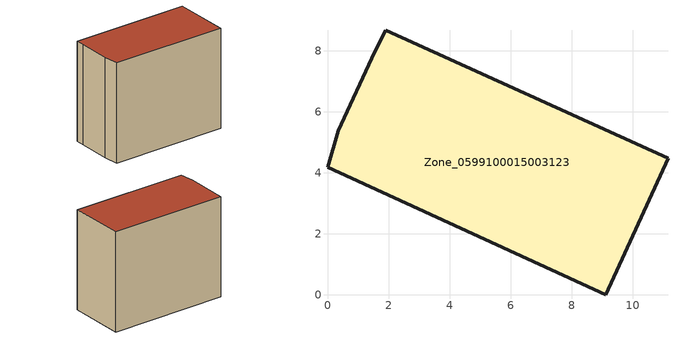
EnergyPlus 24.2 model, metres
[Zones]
Zone_0599100015003123
 floor ground (C_G): 0.36,5.37 1.55,7.97 1.9,8.68 11.16,4.47 9.12,0 0,4.18 z0.95
 wall outside (C_F): 1.55,7.97 0.36,5.37 0,4.18 9.12,0 11.16,4.47 1.9,8.68 1.55,7.97 z0.95:9.53
 roof outside (C_R): 9.12,0 11.16,4.47 1.9,8.68 1.55,7.97 0.36,5.37 0,4.18 z9.53
[BUILDING]
Pand.0599100015003123: North Axis=0; Terrain=City; Loads Convergence Tolerance Value=0.04; Temperature Convergence Tolerance Value=0.4; Solar Distribution=FullExterior; Maximum Number of Warmup Days=25; Minimum Number of Warmup Days=1
[Site:Location]
Rotterdam.The.Hague.AP_ZH_NLD Design_Conditions: Latitude=51.96; Longitude=4.45; Time Zone=1; Elevation=-4.5
[SITE:GROUNDTEMPERATURE:BUILDINGSURFACE]
18, 18, 18, 18, 18, 18, 18, 18, 18, 18, 18, 18
[MATERIAL] Thermal Absorptance=0.9; Solar Absorptance=0.7; Visible Absorptance=0.7
Name | Roughness | Thickness | Conductivity | Density | Specific Heat
G.TI.1965-1974 | MediumSmooth | 0.15 | 0.882353 | 540 | 1210
F.TI.1965-1974 | Rough | 0.3 | 0.697674 | 1920 | 840
R.TI.1965-1974 | MediumRough | 0.2 | 0.232558 | 1500 | 1000
[CONSTRUCTION]
C_G: G.TI.1965-1974
C_F: F.TI.1965-1974
C_R: R.TI.1965-1974
[ZONE]
Zone_0599100015003123: Type=1; Multiplier=1; Ceiling Height=Autocalculate; Volume=Autocalculate; Floor Area=autocalculate; Part of Total Floor Area=Yes
[ZONEINFILTRATION:DESIGNFLOWRATE]
Infil_Zone_0599100015003123: Zone or ZoneList or Space or SpaceList=Zone_0599100015003123; Schedule=AlwaysOn; Design Flow Rate Calculation Method=Flow/Area; Flow Rate per Floor Area=0.003; Constant Term Coefficient=1; Temperature Term Coefficient=0; Velocity Term Coefficient=0; Velocity Squared Term Coefficient=0
[HVACTEMPLATE:ZONE:IDEALLOADSAIRSYSTEM]
Zone_0599100015003123: Maximum Heating Supply Air Temperature=50; Minimum Cooling Supply Air Temperature=13; Maximum Heating Supply Air Humidity Ratio=0.0156; Minimum Cooling Supply Air Humidity Ratio=0.0077; Heating Limit=NoLimit; Cooling Limit=NoLimit; Dehumidification Control Type=ConstantSensibleHeatRatio; Cooling Sensible Heat Ratio=0.7; Dehumidification Setpoint=60; Humidification Control Type=None; Humidification Setpoint=30; Outdoor Air Method=None; Outdoor Air Flow Rate per Person=0.00944; Outdoor Air Flow Rate per Zone Floor Area=0; Outdoor Air Flow Rate per Zone=0; Demand Controlled Ventilation Type=None; Outdoor Air Economizer Type=NoEconomizer; Heat Recovery Type=None; Sensible Heat Recovery Effectiveness=0.7; Latent Heat Recovery Effectiveness=0.65
[ZONECONTROL:THERMOSTAT]
ThermostatControl_Zone_0599100015003123: Zone or ZoneList=Zone_0599100015003123; Control Type Schedule=DualSetpointControlType; Control 1=Thermostat_Zone_0599100015003123; Temperature Difference Between Cutout And Setpoint=0
[THERMOSTATSETPOINT:DUALSETPOINT]
Thermostat_Zone_0599100015003123: Heating Setpoint Temperature Schedule=HeatingSetpoint_Zone_0599100015003123; Cooling Setpoint Temperature Schedule=CoolingSetpoint_Zone_0599100015003123
[SCHEDULE:COMPACT]
HeatingSetpoint_Zone_0599100015003123: Through: 12/31, For: AllDays, Until: 24:00, 21
CoolingSetpoint_Zone_0599100015003123: Through: 12/31, For: AllDays, Until: 24:00, 24
DualSetpointControlType: Through: 12/31, For: AllDays, Until: 24:00, 4
AlwaysOn: Through: 12/31, For: AllDays, Until: 24:00, 1
